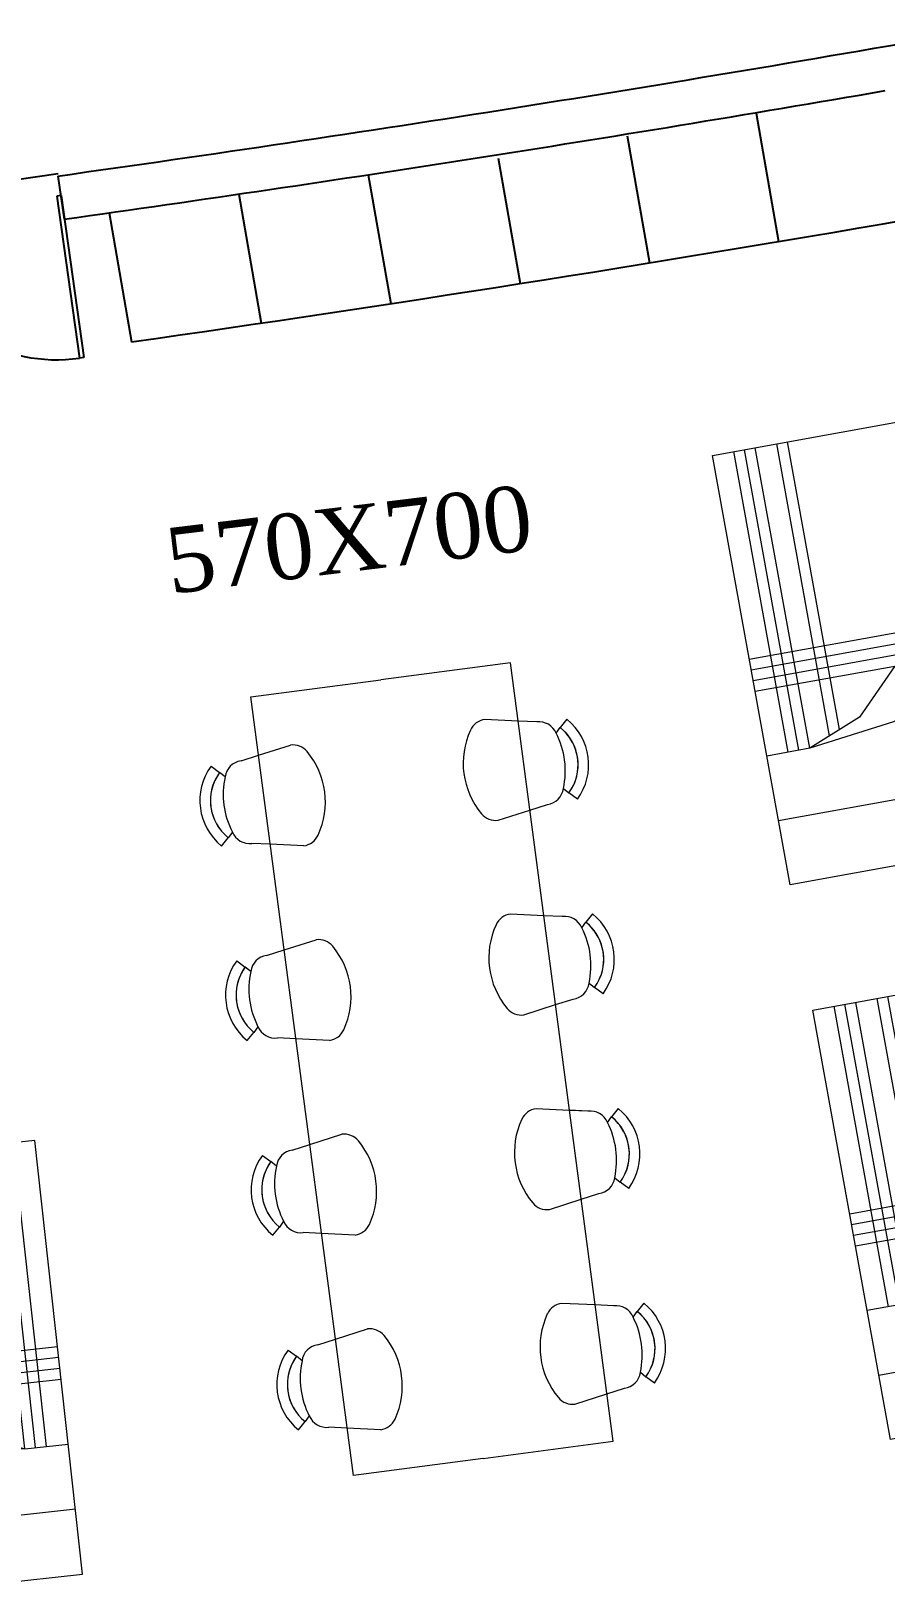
# Model space of a CAD drawing. Header units: metres. Extents: x 159409 to 239023, y 50504 to 95165.
# Drawn here: x 195314 to 195706, y 86874 to 87581 of the extents above; entities that cross this region are included whole.
import ezdxf
from ezdxf.enums import TextEntityAlignment as Align

# ---------------------------------------------------------------- set-up
doc = ezdxf.new("R2010")
doc.units = ezdxf.units.M
doc.header["$MEASUREMENT"] = 0
doc.layers.add('A-TEXT', color=3, linetype='Continuous')
doc.layers.add('FURN', color=8, linetype='Continuous', lineweight=5)
doc.styles.get("Standard").update_dxf_attribs({"font": 'times.ttf', "height": 18})

# ---------------------------------------------------------------- blocks, each defined once
blk = doc.blocks.new('d2')
at = {"color": 8, "ltscale": 8}
for p, q in [((-332.7724, -186.4582, 9945.7517), (-332.7528, -186.4543, 9945.7517)), ((-332.6281, -187.1942, 9945.7517), (-332.7724, -186.4582, 9945.7517)), ((-332.6085, -187.1903, 9945.7517), (-332.7528, -186.4543, 9945.7517)), ((-332.7528, -186.4543, 9945.7517), (-332.7528, -186.4543, 9945.7317)), ((-332.7528, -186.4543, 9945.7317), (-332.7528, -186.4543, 9945.7317)), ((-334.226, -186.7431, 9945.7517), (-334.2064, -186.7393, 9945.7517)), ((-334.0817, -187.4791, 9945.7517), (-334.226, -186.7431, 9945.7517)), ((-334.0621, -187.4753, 9945.7517), (-334.2064, -186.7393, 9945.7517)), ((-332.6281, -187.1942, 9945.7517), (-332.6085, -187.1903, 9945.7517)), ((-334.0631, -187.5774, 9945.7517), (-332.5887, -187.2883, 9945.7517)), ((-334.0817, -187.4791, 9945.7517), (-334.0621, -187.4753, 9945.7517))]:
    blk.add_line(p, q, dxfattribs=at)
for centre, start, end in [((-332.6281, -187.1942, 9945.7517), 101.09203, 178.04024), ((-334.0621, -187.4753, 9945.7517), 24.14382, 101.09203)]:
    blk.add_arc(centre, 0.75, start, end, dxfattribs=at)
blk = doc.blocks.new('FREGTET')
at = {"layer": 'FURN'}
for p, q in [((-154.6596, 109.1905, -2766.5713), (-154.6353, 109.1487, -2766.5713)), ((-154.6596, 109.1905, -2766.5713), (-154.6353, 109.1487, -2766.5713)), ((-154.6174, 109.1216, -2766.5713), (-154.6353, 109.1487, -2766.5713)), ((-154.6174, 109.1216, -2766.5713), (-154.6353, 109.1487, -2766.5713)), ((-154.9939, 109.0413, -2766.5713), (-155.1326, 108.4576, -2766.5713)), ((-154.1183, 108.8332, -2766.5713), (-154.9939, 109.0413, -2766.5713)), ((-154.6976, 109.0566, -2766.5713), (-154.7316, 108.9788, -2766.5713)), ((-154.6976, 109.0566, -2766.5713), (-154.7315, 108.9789, -2766.5713)), ((-154.3691, 109.0626, -2766.5713), (-154.341, 109.0788, -2766.5713)), ((-154.3691, 109.0626, -2766.5713), (-154.341, 109.0788, -2766.5713)), ((-154.3004, 109.1051, -2766.5713), (-154.341, 109.0788, -2766.5713)), ((-154.3004, 109.1051, -2766.5713), (-154.341, 109.0788, -2766.5713)), ((-154.7315, 108.9789, -2766.5713), (-154.793, 108.8384, -2766.5713)), ((-153.784, 108.9824, -2766.5713), (-153.7597, 108.9406, -2766.5713)), ((-153.784, 108.9824, -2766.5713), (-153.7597, 108.9406, -2766.5713)), ((-154.3314, 108.8838, -2766.5713), (-154.3268, 108.9684, -2766.5713)), ((-154.3314, 108.8838, -2766.5713), (-154.3268, 108.9684, -2766.5713)), ((-153.7418, 108.9135, -2766.5713), (-153.7597, 108.9406, -2766.5713)), ((-153.7418, 108.9135, -2766.5713), (-153.7597, 108.9406, -2766.5713)), ((-154.3397, 108.7307, -2766.5713), (-154.3314, 108.8838, -2766.5713)), ((-153.2427, 108.6251, -2766.5713), (-154.1183, 108.8332, -2766.5713)), ((-153.822, 108.8484, -2766.5713), (-153.856, 108.7707, -2766.5713)), ((-153.822, 108.8484, -2766.5713), (-153.8559, 108.7708, -2766.5713)), ((-153.4935, 108.8545, -2766.5713), (-153.4654, 108.8706, -2766.5713)), ((-153.4935, 108.8545, -2766.5713), (-153.4654, 108.8706, -2766.5713)), ((-153.4248, 108.897, -2766.5713), (-153.4654, 108.8706, -2766.5713)), ((-153.4248, 108.897, -2766.5713), (-153.4654, 108.8706, -2766.5713)), ((-153.8559, 108.7708, -2766.5713), (-153.9174, 108.6303, -2766.5713)), ((-153.4558, 108.6757, -2766.5713), (-153.4512, 108.7603, -2766.5713)), ((-153.4558, 108.6757, -2766.5713), (-153.4512, 108.7603, -2766.5713)), ((-152.9084, 108.7743, -2766.5713), (-152.8841, 108.7325, -2766.5713)), ((-152.9084, 108.7743, -2766.5713), (-152.8841, 108.7325, -2766.5713)), ((-152.8662, 108.7054, -2766.5713), (-152.8841, 108.7325, -2766.5713)), ((-152.8662, 108.7054, -2766.5713), (-152.8841, 108.7325, -2766.5713)), ((-152.5492, 108.6889, -2766.5713), (-152.5898, 108.6625, -2766.5713)), ((-152.5492, 108.6889, -2766.5713), (-152.5898, 108.6625, -2766.5713)), ((-153.4641, 108.5226, -2766.5713), (-153.4558, 108.6757, -2766.5713)), ((-152.3671, 108.4169, -2766.5713), (-153.2427, 108.6251, -2766.5713)), ((-152.9464, 108.6403, -2766.5713), (-152.9804, 108.5626, -2766.5713)), ((-152.9464, 108.6403, -2766.5713), (-152.9803, 108.5627, -2766.5713)), ((-152.6179, 108.6464, -2766.5713), (-152.5898, 108.6625, -2766.5713)), ((-152.6179, 108.6464, -2766.5713), (-152.5898, 108.6625, -2766.5713)), ((-152.9803, 108.5627, -2766.5713), (-153.0418, 108.4222, -2766.5713)), ((-152.5802, 108.4676, -2766.5713), (-152.5756, 108.5522, -2766.5713)), ((-152.5802, 108.4676, -2766.5713), (-152.5756, 108.5522, -2766.5713)), ((-152.0328, 108.5662, -2766.5713), (-152.0084, 108.5243, -2766.5713)), ((-152.0328, 108.5662, -2766.5713), (-152.0084, 108.5243, -2766.5713)), ((-151.9906, 108.4973, -2766.5713), (-152.0084, 108.5243, -2766.5713)), ((-151.9906, 108.4973, -2766.5713), (-152.0084, 108.5243, -2766.5713)), ((-151.6736, 108.4808, -2766.5713), (-151.7141, 108.4544, -2766.5713)), ((-151.6736, 108.4808, -2766.5713), (-151.7141, 108.4544, -2766.5713)), ((-155.2714, 107.8738, -2766.5713), (-155.1326, 108.4576, -2766.5713)), ((-152.5885, 108.3145, -2766.5713), (-152.5802, 108.4676, -2766.5713)), ((-151.4915, 108.2088, -2766.5713), (-152.3671, 108.4169, -2766.5713)), ((-152.0708, 108.4322, -2766.5713), (-152.1048, 108.3545, -2766.5713)), ((-152.0708, 108.4322, -2766.5713), (-152.1047, 108.3546, -2766.5713)), ((-151.7423, 108.4383, -2766.5713), (-151.7141, 108.4544, -2766.5713)), ((-151.7423, 108.4383, -2766.5713), (-151.7141, 108.4544, -2766.5713)), ((-152.1047, 108.3546, -2766.5713), (-152.1661, 108.2141, -2766.5713)), ((-151.7046, 108.2595, -2766.5713), (-151.7, 108.3441, -2766.5713)), ((-151.7046, 108.2595, -2766.5713), (-151.7, 108.3441, -2766.5713)), ((-151.7129, 108.1064, -2766.5713), (-151.7046, 108.2595, -2766.5713)), ((-151.6302, 107.6251, -2766.5713), (-151.4915, 108.2088, -2766.5713)), ((-155.009, 107.8115, -2766.5713), (-155.0007, 107.9646, -2766.5713)), ((-154.3958, 107.6657, -2766.5713), (-155.2714, 107.8738, -2766.5713)), ((-154.5474, 107.8569, -2766.5713), (-154.6089, 107.7164, -2766.5713)), ((-155.0136, 107.7269, -2766.5713), (-155.009, 107.8116, -2766.5713)), ((-155.0136, 107.7269, -2766.5713), (-155.009, 107.8115, -2766.5713)), ((-154.6089, 107.7164, -2766.5713), (-154.6428, 107.6387, -2766.5713)), ((-154.6089, 107.7164, -2766.5713), (-154.6428, 107.6387, -2766.5713)), ((-154.1334, 107.6033, -2766.5713), (-154.1251, 107.7565, -2766.5713)), ((-154.9713, 107.6327, -2766.5713), (-154.9994, 107.6165, -2766.5713)), ((-154.9713, 107.6327, -2766.5713), (-154.9994, 107.6165, -2766.5713)), ((-153.5202, 107.4576, -2766.5713), (-154.3958, 107.6657, -2766.5713)), ((-153.6718, 107.6487, -2766.5713), (-153.7333, 107.5082, -2766.5713)), ((-155.04, 107.5902, -2766.5713), (-154.9994, 107.6165, -2766.5713)), ((-155.04, 107.5902, -2766.5713), (-154.9994, 107.6165, -2766.5713)), ((-154.723, 107.5737, -2766.5713), (-154.7051, 107.5466, -2766.5713)), ((-154.723, 107.5737, -2766.5713), (-154.7051, 107.5466, -2766.5713)), ((-154.138, 107.5188, -2766.5713), (-154.1334, 107.6035, -2766.5713)), ((-154.138, 107.5188, -2766.5713), (-154.1334, 107.6033, -2766.5713)), ((-151.6302, 107.6251, -2766.5713), (-151.7689, 107.0413, -2766.5713)), ((-154.6808, 107.5048, -2766.5713), (-154.7051, 107.5466, -2766.5713)), ((-154.6808, 107.5048, -2766.5713), (-154.7051, 107.5466, -2766.5713)), ((-153.7333, 107.5082, -2766.5713), (-153.7672, 107.4306, -2766.5713)), ((-153.7333, 107.5082, -2766.5713), (-153.7672, 107.4306, -2766.5713)), ((-153.2578, 107.3952, -2766.5713), (-153.2495, 107.5483, -2766.5713)), ((-154.0957, 107.4246, -2766.5713), (-154.1238, 107.4084, -2766.5713)), ((-154.0957, 107.4246, -2766.5713), (-154.1238, 107.4084, -2766.5713)), ((-152.6446, 107.2495, -2766.5713), (-153.5202, 107.4576, -2766.5713)), ((-152.7962, 107.4406, -2766.5713), (-152.8577, 107.3001, -2766.5713)), ((-154.1644, 107.382, -2766.5713), (-154.1238, 107.4084, -2766.5713)), ((-154.1644, 107.382, -2766.5713), (-154.1238, 107.4084, -2766.5713)), ((-153.8474, 107.3655, -2766.5713), (-153.8295, 107.3385, -2766.5713)), ((-153.8474, 107.3655, -2766.5713), (-153.8295, 107.3385, -2766.5713)), ((-153.2624, 107.3106, -2766.5713), (-153.2578, 107.3954, -2766.5713)), ((-153.2624, 107.3106, -2766.5713), (-153.2578, 107.3952, -2766.5713)), ((-153.8052, 107.2967, -2766.5713), (-153.8295, 107.3385, -2766.5713)), ((-153.8052, 107.2967, -2766.5713), (-153.8295, 107.3385, -2766.5713)), ((-152.8577, 107.3001, -2766.5713), (-152.8916, 107.2225, -2766.5713)), ((-152.8577, 107.3001, -2766.5713), (-152.8916, 107.2225, -2766.5713)), ((-152.3822, 107.1871, -2766.5713), (-152.3738, 107.3402, -2766.5713)), ((-153.2201, 107.2164, -2766.5713), (-153.2482, 107.2003, -2766.5713)), ((-153.2201, 107.2164, -2766.5713), (-153.2482, 107.2003, -2766.5713)), ((-151.7689, 107.0413, -2766.5713), (-152.6446, 107.2495, -2766.5713)), ((-151.9206, 107.2325, -2766.5713), (-151.9821, 107.092, -2766.5713)), ((-153.2888, 107.1739, -2766.5713), (-153.2482, 107.2003, -2766.5713)), ((-153.2888, 107.1739, -2766.5713), (-153.2482, 107.2003, -2766.5713)), ((-152.9718, 107.1574, -2766.5713), (-152.9539, 107.1304, -2766.5713)), ((-152.9718, 107.1574, -2766.5713), (-152.9539, 107.1304, -2766.5713)), ((-152.9296, 107.0885, -2766.5713), (-152.9539, 107.1304, -2766.5713)), ((-152.9296, 107.0885, -2766.5713), (-152.9539, 107.1304, -2766.5713)), ((-152.3868, 107.1025, -2766.5713), (-152.3822, 107.1872, -2766.5713)), ((-152.3868, 107.1025, -2766.5713), (-152.3822, 107.1871, -2766.5713)), ((-151.9821, 107.092, -2766.5713), (-152.016, 107.0144, -2766.5713)), ((-151.9821, 107.092, -2766.5713), (-152.016, 107.0144, -2766.5713)), ((-152.4132, 106.9658, -2766.5713), (-152.3726, 106.9922, -2766.5713)), ((-152.4132, 106.9658, -2766.5713), (-152.3726, 106.9922, -2766.5713)), ((-152.3445, 107.0083, -2766.5713), (-152.3726, 106.9922, -2766.5713)), ((-152.3445, 107.0083, -2766.5713), (-152.3726, 106.9922, -2766.5713)), ((-152.0962, 106.9493, -2766.5713), (-152.0783, 106.9222, -2766.5713)), ((-152.0962, 106.9493, -2766.5713), (-152.0783, 106.9222, -2766.5713)), ((-152.054, 106.8804, -2766.5713), (-152.0783, 106.9222, -2766.5713)), ((-152.054, 106.8804, -2766.5713), (-152.0783, 106.9222, -2766.5713))]:
    blk.add_line(p, q, dxfattribs=at)
for centre, radius, start, end in [((-154.5248, 108.9592, -2766.5713), 0.2677, 33.0269, 120.23254), ((-154.5248, 108.9592, -2766.5713), 0.2677, 33.0269, 120.23254), ((-154.6152, 109.037, -2766.5713), 0.0847, 91.51477, 166.62972), ((-154.6152, 109.037, -2766.5713), 0.0847, 91.51477, 166.62972), ((-154.5248, 108.9592, -2766.5713), 0.2193, 33.0269, 120.23254), ((-154.5248, 108.9592, -2766.5713), 0.2193, 46.27751, 120.23254), ((-154.5755, 108.7461, -2766.5713), 0.3779, 56.89095, 96.36849), ((-154.5755, 108.7461, -2766.5713), 0.3779, 56.89095, 96.36849), ((-154.4092, 108.988, -2766.5713), 0.0847, 346.62972, 61.74466), ((-154.4092, 108.988, -2766.5713), 0.0847, 346.62972, 61.74466), ((-153.6492, 108.7511, -2766.5713), 0.2677, 33.0269, 120.23254), ((-153.6492, 108.7511, -2766.5713), 0.2677, 33.0269, 120.23254), ((-153.6492, 108.7511, -2766.5713), 0.2193, 33.0269, 120.23254), ((-153.6492, 108.7511, -2766.5713), 0.2193, 46.27751, 120.23254), ((-153.7396, 108.8289, -2766.5713), 0.0847, 91.51477, 166.62972), ((-153.7396, 108.8289, -2766.5713), 0.0847, 91.51477, 166.62972), ((-153.6999, 108.5379, -2766.5713), 0.3779, 56.89095, 96.36849), ((-153.6999, 108.5379, -2766.5713), 0.3779, 56.89095, 96.36849), ((-154.7106, 108.8189, -2766.5713), 0.0847, 166.62972, 224.39877), ((-154.7106, 108.8189, -2766.5713), 0.0847, 166.62972, 224.39877), ((-153.5336, 108.7799, -2766.5713), 0.0847, 346.62972, 61.74466), ((-153.5336, 108.7799, -2766.5713), 0.0847, 346.62972, 61.74466), ((-154.512, 109.0133, -2766.5713), 0.3626, 224.39877, 288.86067), ((-154.512, 109.0133, -2766.5713), 0.3626, 224.39877, 288.86067), ((-152.7736, 108.543, -2766.5713), 0.2677, 33.0269, 120.23254), ((-152.7736, 108.543, -2766.5713), 0.2677, 33.0269, 120.23254), ((-152.7736, 108.543, -2766.5713), 0.2193, 33.0269, 120.23254), ((-152.7736, 108.543, -2766.5713), 0.2193, 46.27751, 120.23254), ((-154.4221, 108.7503, -2766.5713), 0.0847, 288.86067, 346.62972), ((-154.4221, 108.7503, -2766.5713), 0.0847, 288.86067, 346.62972), ((-152.864, 108.6207, -2766.5713), 0.0847, 91.51477, 166.62972), ((-152.864, 108.6207, -2766.5713), 0.0847, 91.51477, 166.62972), ((-152.8243, 108.3298, -2766.5713), 0.3779, 56.89095, 96.36849), ((-152.8243, 108.3298, -2766.5713), 0.3779, 56.89095, 96.36849), ((-153.835, 108.6107, -2766.5713), 0.0847, 166.62972, 224.39877), ((-153.835, 108.6107, -2766.5713), 0.0847, 166.62972, 224.39877), ((-152.658, 108.5718, -2766.5713), 0.0847, 346.62972, 61.74466), ((-152.658, 108.5718, -2766.5713), 0.0847, 346.62972, 61.74466), ((-153.6364, 108.8052, -2766.5713), 0.3626, 224.39877, 288.86067), ((-153.6364, 108.8052, -2766.5713), 0.3626, 224.39877, 288.86067), ((-151.898, 108.3349, -2766.5713), 0.2677, 33.0269, 120.23254), ((-151.898, 108.3349, -2766.5713), 0.2677, 33.0269, 120.23254), ((-151.898, 108.3349, -2766.5713), 0.2193, 33.0269, 120.23254), ((-151.898, 108.3349, -2766.5713), 0.2193, 46.27751, 120.23254), ((-153.5465, 108.5422, -2766.5713), 0.0847, 288.86067, 346.62972), ((-153.5465, 108.5422, -2766.5713), 0.0847, 288.86067, 346.62972), ((-151.9884, 108.4126, -2766.5713), 0.0847, 91.51477, 166.62972), ((-151.9884, 108.4126, -2766.5713), 0.0847, 91.51477, 166.62972), ((-151.9487, 108.1217, -2766.5713), 0.3779, 56.89095, 96.36849), ((-151.9487, 108.1217, -2766.5713), 0.3779, 56.89095, 96.36849), ((-152.9593, 108.4026, -2766.5713), 0.0847, 166.62972, 224.39877), ((-152.9593, 108.4026, -2766.5713), 0.0847, 166.62972, 224.39877), ((-151.7824, 108.3636, -2766.5713), 0.0847, 346.62972, 61.74466), ((-151.7824, 108.3636, -2766.5713), 0.0847, 346.62972, 61.74466), ((-152.7608, 108.5971, -2766.5713), 0.3626, 224.39877, 288.86067), ((-152.7608, 108.5971, -2766.5713), 0.3626, 224.39877, 288.86067), ((-152.6709, 108.3341, -2766.5713), 0.0847, 288.86067, 346.62972), ((-152.6709, 108.3341, -2766.5713), 0.0847, 288.86067, 346.62972), ((-152.0837, 108.1945, -2766.5713), 0.0847, 166.62972, 224.39877), ((-152.0837, 108.1945, -2766.5713), 0.0847, 166.62972, 224.39877), ((-151.8852, 108.3889, -2766.5713), 0.3626, 224.39877, 288.86067), ((-151.8852, 108.3889, -2766.5713), 0.3626, 224.39877, 288.86067), ((-151.7953, 108.1259, -2766.5713), 0.0847, 288.86067, 346.62972), ((-151.7953, 108.1259, -2766.5713), 0.0847, 288.86067, 346.62972), ((-154.9183, 107.945, -2766.5713), 0.0847, 108.86067, 166.62972), ((-154.9183, 107.945, -2766.5713), 0.0847, 108.86067, 166.62972), ((-154.8284, 107.682, -2766.5713), 0.3626, 44.39877, 108.86067), ((-154.8284, 107.682, -2766.5713), 0.3626, 44.39877, 108.86067), ((-154.6298, 107.8764, -2766.5713), 0.0847, 346.62972, 44.39877), ((-154.6298, 107.8764, -2766.5713), 0.0847, 346.62972, 44.39877), ((-154.0427, 107.7369, -2766.5713), 0.0847, 108.86067, 166.62972), ((-154.0427, 107.7369, -2766.5713), 0.0847, 108.86067, 166.62972), ((-153.9528, 107.4739, -2766.5713), 0.3626, 44.39877, 108.86067), ((-153.9528, 107.4739, -2766.5713), 0.3626, 44.39877, 108.86067), ((-154.9312, 107.7073, -2766.5713), 0.0847, 166.62972, 241.74466), ((-154.9312, 107.7073, -2766.5713), 0.0847, 166.62972, 241.74466), ((-153.7542, 107.6683, -2766.5713), 0.0847, 346.62972, 44.39877), ((-153.7542, 107.6683, -2766.5713), 0.0847, 346.62972, 44.39877), ((-154.7649, 107.9492, -2766.5713), 0.3779, 236.89095, 276.36849), ((-154.7649, 107.9492, -2766.5713), 0.3779, 236.89095, 276.36849), ((-154.7252, 107.6583, -2766.5713), 0.0847, 271.51477, 346.62972), ((-154.7252, 107.6583, -2766.5713), 0.0847, 271.51477, 346.62972), ((-153.0772, 107.2658, -2766.5713), 0.3626, 44.39877, 108.86067), ((-153.0772, 107.2658, -2766.5713), 0.3626, 44.39877, 108.86067), ((-154.8156, 107.7361, -2766.5713), 0.2677, 213.0269, 300.23254), ((-154.8156, 107.7361, -2766.5713), 0.2677, 213.0269, 300.23254), ((-154.8156, 107.7361, -2766.5713), 0.2193, 213.0269, 300.23254), ((-154.8156, 107.7361, -2766.5713), 0.2193, 213.0269, 286.98192), ((-153.1671, 107.5288, -2766.5713), 0.0847, 108.86067, 166.62972), ((-153.1671, 107.5288, -2766.5713), 0.0847, 108.86067, 166.62972), ((-154.0556, 107.4992, -2766.5713), 0.0847, 166.62972, 241.74466), ((-154.0556, 107.4992, -2766.5713), 0.0847, 166.62972, 241.74466), ((-152.8786, 107.4602, -2766.5713), 0.0847, 346.62972, 44.39877), ((-152.8786, 107.4602, -2766.5713), 0.0847, 346.62972, 44.39877), ((-153.8893, 107.7411, -2766.5713), 0.3779, 236.89095, 276.36849), ((-153.8893, 107.7411, -2766.5713), 0.3779, 236.89095, 276.36849), ((-153.8496, 107.4502, -2766.5713), 0.0847, 271.51477, 346.62972), ((-153.8496, 107.4502, -2766.5713), 0.0847, 271.51477, 346.62972), ((-152.2016, 107.0576, -2766.5713), 0.3626, 44.39877, 108.86067), ((-152.2016, 107.0576, -2766.5713), 0.3626, 44.39877, 108.86067), ((-153.94, 107.528, -2766.5713), 0.2677, 213.0269, 300.23254), ((-153.94, 107.528, -2766.5713), 0.2677, 213.0269, 300.23254), ((-153.94, 107.528, -2766.5713), 0.2193, 213.0269, 300.23254), ((-153.94, 107.528, -2766.5713), 0.2193, 213.0269, 286.98192), ((-152.2914, 107.3206, -2766.5713), 0.0847, 108.86067, 166.62972), ((-152.2914, 107.3206, -2766.5713), 0.0847, 108.86067, 166.62972), ((-153.18, 107.2911, -2766.5713), 0.0847, 166.62972, 241.74466), ((-153.18, 107.2911, -2766.5713), 0.0847, 166.62972, 241.74466), ((-152.003, 107.2521, -2766.5713), 0.0847, 346.62972, 44.39877), ((-152.003, 107.2521, -2766.5713), 0.0847, 346.62972, 44.39877), ((-153.0137, 107.533, -2766.5713), 0.3779, 236.89095, 276.36849), ((-153.0137, 107.533, -2766.5713), 0.3779, 236.89095, 276.36849), ((-152.974, 107.2421, -2766.5713), 0.0847, 271.51477, 346.62972), ((-152.974, 107.2421, -2766.5713), 0.0847, 271.51477, 346.62972), ((-153.0644, 107.3198, -2766.5713), 0.2677, 213.0269, 300.23254), ((-153.0644, 107.3198, -2766.5713), 0.2677, 213.0269, 300.23254), ((-153.0644, 107.3198, -2766.5713), 0.2193, 213.0269, 300.23254), ((-153.0644, 107.3198, -2766.5713), 0.2193, 213.0269, 286.98192), ((-152.3044, 107.0829, -2766.5713), 0.0847, 166.62972, 241.74466), ((-152.3044, 107.0829, -2766.5713), 0.0847, 166.62972, 241.74466), ((-152.1887, 107.1117, -2766.5713), 0.2193, 213.0269, 300.23254), ((-152.1887, 107.1117, -2766.5713), 0.2193, 213.0269, 286.98192), ((-152.1381, 107.3249, -2766.5713), 0.3779, 236.89095, 276.36849), ((-152.1381, 107.3249, -2766.5713), 0.3779, 236.89095, 276.36849), ((-152.0984, 107.034, -2766.5713), 0.0847, 271.51477, 346.62972), ((-152.0984, 107.034, -2766.5713), 0.0847, 271.51477, 346.62972), ((-152.1887, 107.1117, -2766.5713), 0.2677, 213.0269, 300.23254), ((-152.1887, 107.1117, -2766.5713), 0.2677, 213.0269, 300.23254)]:
    blk.add_arc(centre, radius, start, end, dxfattribs=at)
blk = doc.blocks.new('A$C25933C84')
at = {"linetype": 'Continuous'}
for p, q in [((0, 0.9), (2, 0.9)), ((0, 0), (0, 0.9)), ((0.3, 0.9), (0.3, 0)), ((0.6, 0.7), (0.6, 0.9)), ((2, 0.9), (2, 0)), ((0.65, 0.3), (0.6, 0.7)), ((0.7, 0.45), (0.6, 0.7)), ((0.9, 0.25), (0.7, 0.45)), ((0.75, 0), (0.65, 0.3)), ((0.75, 0), (0.9, 0.25)), ((2, 0), (0, 0))]:
    blk.add_line(p, q, dxfattribs=at)
for p, q in [((0.9, 0), (0.9, 0.9)), ((0.95, 0), (0.95, 0.9)), ((1, 0), (1, 0.9)), ((1.05, 0), (1.05, 0.9)), ((0.6, 0.8), (2, 0.8)), ((0.6, 0.75), (2, 0.75)), ((0.6, 0.7), (2, 0.7)), ((0.64, 0.6), (2, 0.6)), ((0.66, 0.55), (2, 0.55))]:
    blk.add_line(p, q)

msp = doc.modelspace()

# ---------------------------------------------------------------- linework, layer by layer
at = {"color": 0, "ltscale": 10}
for p, q in [((195646.649, 87543.635, 0.842), (195656.926, 87484.773, 0.844)), ((195587.543, 87533.316, 0.842), (195597.727, 87474.991, 0.844)), ((195528.438, 87522.996, 0.842), (195538.476, 87465.501, 0.844)), ((195326.659, 87514.811, 0.421), (195329.442, 87495.006, 0.421)), ((195468.852, 87515.424, 0.842), (195479.174, 87456.304, 0.844)), ((195409.498, 87506.527, 0.842), (195419.821, 87447.401, 0.844)), ((195350.092, 87497.925, 0.842), (195360.417, 87438.79, 0.844))]:
    msp.add_line(p, q, dxfattribs=at)
for radius, start, end in [(12028.5, 277.9972339, 280.0220842), (12048.5, 277.9972339, 279.8086633), (12108.5, 278.1053682, 279.8086633), (12108.5, 277.9972339, 277.9981009)]:
    msp.add_arc((193653.191, 99426.332, 0.421), radius, start, end, dxfattribs=at)

# ---------------------------------------------------------------- block references
at = {"color": 8, "xscale": 100, "yscale": 100, "zscale": 100, "rotation": 176.9052012877579}
msp.add_blockref('d2', (160956.489, 70588.935, -994574.75), dxfattribs=at)
at = {"extrusion": (-3.19e-14, -2.7e-15, -1), "xscale": -99.99999999999996, "yscale": 99.99999999999996, "zscale": -99.99999999999996, "rotation": 69.1265643670372}
msp.add_blockref('FREGTET', (-190868.088, 68924.282, -276657.548), dxfattribs=at)
at = {"layer": 'FURN', "extrusion": (-1.83e-14, -1.5e-15, -1), "xscale": -99.99999999999994, "yscale": 99.99999999999994, "zscale": -99.99999999999994, "rotation": 259.7439093888688}
for p in [(-195750.744, 87205.883, -0.421), (-195796.755, 86951.597, -0.421)]:
    msp.add_blockref('A$C25933C84', p, dxfattribs=at)
at = {"layer": 'FURN', "extrusion": (1.79e-14, 3.7e-15, -1), "xscale": 99.99999999999994, "yscale": 99.99999999999994, "zscale": -99.99999999999994, "rotation": 83.71067468547533}
msp.add_blockref('A$C25933C84', (-195248.47, 86863.945, -0.421), dxfattribs=at)

# ---------------------------------------------------------------- texts
at = {"layer": 'A-TEXT'}
msp.add_text('570X700', height=30, rotation=6.971922, dxfattribs=at).set_placement((195459.996, 87348.385, 0.421), align=Align.MIDDLE)

doc.saveas('drawing.dxf')
